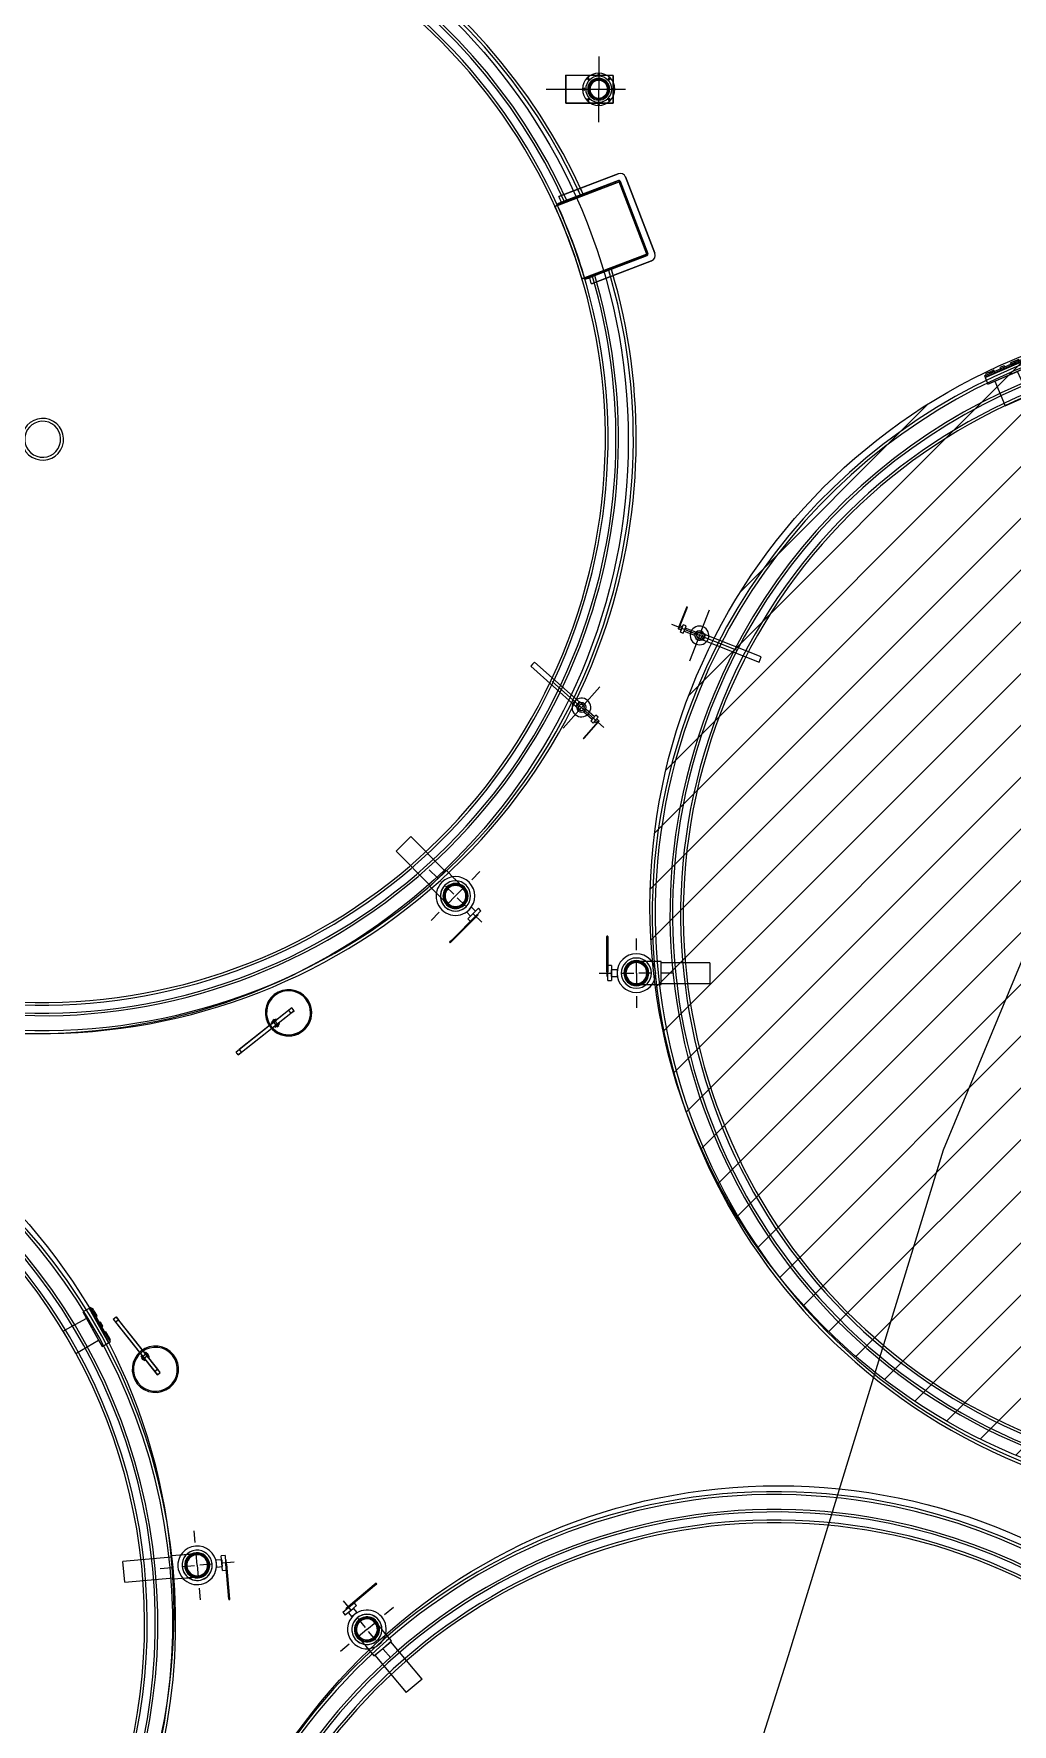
# Model space of a CAD drawing. Header units: metres. Extents: x -207 to 292, y -187 to 169.
# Drawn here: x -50.07 to -41.58, y -57.8 to -43.14 of the extents above; entities that cross this region are included whole.
import ezdxf

# ---------------------------------------------------------------- set-up
doc = ezdxf.new("R2010")
doc.units = ezdxf.units.M
doc.linetypes.add('Dash', pattern=[0.006, 0.003, -0.003])
for name, color, linetype, lineweight in [('C-TOPO-MAJR', 7, 'Continuous', 35), ('EQUIPOS PIS', 7, 'Continuous', 9), ('P-SANR-FIXT', 7, 'Continuous', 9), ('P-SANR-FIXT-HDLN', 7, 'Dash', 9)]:
    doc.layers.add(name, color=color, linetype=linetype, lineweight=lineweight)
doc.layers.add('PR10-ARQ-PL-001-Emplazamiento-C-1_dwg', color=7, linetype='Continuous', lineweight=9, true_color=0x767676)

# ---------------------------------------------------------------- blocks, each defined once
blk = doc.blocks.new('M_Estanque-Terraza - M_Estanque-Terraza-2331352-PLANTA EMPLAZAMIENTO ACTUALIZADO')
at = {"layer": 'P-SANR-FIXT'}
for p, q in [((-4.04, -2.86), (-4.466, -3.222)), ((-4.466, -3.222), (-4.04, -2.86)), ((-4.04, -2.86), (-4.466, -3.222)), ((-4.466, -3.222), (-4.04, -2.86)), ((-4.415, -3.253), (-3.976, -2.879)), ((-4.415, -3.253), (-4.007, -2.906)), ((-4.007, -2.906), (-4.415, -3.253)), ((-4.415, -3.253), (-4.007, -2.906)), ((-4.007, -2.906), (-4.415, -3.253)), ((-3.95, -2.873), (-4.407, -3.262)), ((-4.407, -3.262), (-3.967, -2.887)), ((-4.04, -2.86), (-4.175, -2.975)), ((-4.175, -2.975), (-4.04, -2.86)), ((-3.974, -2.877), (-4.142, -3.021)), ((-4.142, -3.021), (-4.007, -2.906)), ((-4.007, -2.906), (-4.142, -3.021)), ((-4.142, -3.021), (-4.027, -2.922)), ((-4.194, -2.991), (-4.466, -3.222)), ((-4.466, -3.222), (-4.194, -2.991)), ((-4.161, -3.037), (-4.415, -3.253)), ((-4.161, -3.037), (-4.415, -3.253)), ((-4.415, -3.253), (-4.161, -3.037)), ((-4.044, -2.937), (-4.161, -3.037)), ((-4.471, -3.292), (-4.012, -3.832)), ((-4.012, -3.832), (-4.471, -3.292)), ((-4.471, -3.292), (-4.012, -3.832)), ((-4.012, -3.832), (-4.471, -3.292)), ((-4.471, -3.292), (-4.012, -3.832)), ((-4.012, -3.832), (-4.471, -3.292)), ((-3.981, -3.781), (-4.416, -3.27)), ((-4.416, -3.27), (-3.981, -3.781)), ((-3.981, -3.781), (-4.416, -3.27)), ((-4.416, -3.27), (-3.981, -3.781)), ((-4.416, -3.27), (-3.981, -3.781)), ((-3.981, -3.781), (-4.416, -3.27)), ((-4.416, -3.27), (-3.981, -3.781)), ((-3.981, -3.781), (-4.416, -3.27)), ((-3.972, -3.773), (-4.407, -3.262)), ((-4.407, -3.262), (-3.972, -3.773)), ((3.617, -3.281), (3.462, -3.441)), ((3.617, -3.281), (3.462, -3.441)), ((3.462, -3.441), (3.541, -3.362)), ((3.541, -3.362), (3.617, -3.281)), ((3.779, -3.443), (3.617, -3.281)), ((-3.972, -3.773), (-3.519, -3.388)), ((-3.536, -3.402), (-3.972, -3.773)), ((-3.529, -3.412), (-3.964, -3.783)), ((-3.56, -3.439), (-3.964, -3.783)), ((-3.964, -3.783), (-3.56, -3.439)), ((-3.56, -3.439), (-3.964, -3.783)), ((-3.964, -3.783), (-3.56, -3.439)), ((-3.941, -3.837), (-3.521, -3.479)), ((-3.521, -3.479), (-3.941, -3.837)), ((-3.941, -3.837), (-3.521, -3.479)), ((-3.521, -3.479), (-3.941, -3.837)), ((-3.714, -3.57), (-3.597, -3.47)), ((-3.695, -3.554), (-3.527, -3.411)), ((-3.695, -3.554), (-3.56, -3.439)), ((-3.56, -3.439), (-3.695, -3.554)), ((-3.58, -3.455), (-3.695, -3.554)), ((-3.656, -3.594), (-3.521, -3.479)), ((-3.521, -3.479), (-3.656, -3.594)), ((3.462, -3.441), (3.63, -3.597)), ((3.826, -3.397), (3.586, -3.645)), ((3.826, -3.397), (3.586, -3.645)), ((3.779, -3.443), (3.63, -3.597)), ((3.779, -3.443), (3.63, -3.597)), ((3.87, -3.441), (3.631, -3.688)), ((3.87, -3.441), (3.631, -3.688)), ((3.634, -3.691), (3.872, -3.444)), ((3.634, -3.691), (3.872, -3.444)), ((3.882, -3.453), (3.644, -3.699)), ((3.882, -3.453), (3.644, -3.699)), ((3.826, -3.397), (3.779, -3.443)), ((3.839, -3.497), (3.816, -3.521)), ((3.839, -3.497), (3.816, -3.521)), ((3.843, -3.492), (3.82, -3.517)), ((3.843, -3.492), (3.82, -3.517)), ((3.824, -3.529), (3.847, -3.504)), ((3.824, -3.529), (3.847, -3.504)), ((3.87, -3.441), (3.826, -3.397)), ((3.828, -3.525), (3.851, -3.5)), ((3.828, -3.525), (3.851, -3.5)), ((3.857, -3.478), (3.843, -3.492)), ((3.843, -3.492), (3.851, -3.5)), ((3.851, -3.5), (3.843, -3.492)), ((3.851, -3.5), (3.843, -3.492)), ((3.851, -3.5), (3.865, -3.486)), ((3.871, -3.464), (3.857, -3.478)), ((3.865, -3.486), (3.879, -3.471)), ((3.879, -3.471), (3.871, -3.464)), ((3.882, -3.453), (3.872, -3.444)), ((-3.964, -3.783), (-3.714, -3.57)), ((-3.714, -3.57), (-3.964, -3.783)), ((-3.964, -3.783), (-3.714, -3.57)), ((-3.941, -3.837), (-3.675, -3.61)), ((-3.675, -3.61), (-3.941, -3.837)), ((3.63, -3.597), (3.586, -3.645)), ((3.586, -3.645), (3.631, -3.688)), ((3.682, -3.66), (3.668, -3.674)), ((3.705, -3.635), (3.682, -3.66)), ((3.705, -3.635), (3.682, -3.66)), ((3.69, -3.668), (3.682, -3.66)), ((3.682, -3.66), (3.69, -3.668)), ((3.682, -3.66), (3.69, -3.668)), ((3.709, -3.631), (3.686, -3.656)), ((3.709, -3.631), (3.686, -3.656)), ((3.69, -3.668), (3.713, -3.643)), ((3.69, -3.668), (3.713, -3.643)), ((3.694, -3.663), (3.717, -3.639)), ((3.694, -3.663), (3.717, -3.639)), ((3.717, -3.639), (3.709, -3.631)), ((3.717, -3.639), (3.709, -3.631)), ((3.776, -3.562), (3.749, -3.591)), ((3.776, -3.562), (3.749, -3.591)), ((3.776, -3.562), (3.749, -3.591)), ((3.776, -3.562), (3.749, -3.591)), ((3.749, -3.591), (3.757, -3.598)), ((3.749, -3.591), (3.757, -3.598)), ((3.757, -3.598), (3.784, -3.569)), ((3.757, -3.598), (3.784, -3.569)), ((3.757, -3.598), (3.784, -3.569)), ((3.757, -3.598), (3.784, -3.569)), ((3.784, -3.569), (3.776, -3.562)), ((3.784, -3.569), (3.776, -3.562)), ((3.816, -3.521), (3.824, -3.529)), ((3.816, -3.521), (3.824, -3.529)), ((3.634, -3.691), (3.644, -3.699)), ((3.668, -3.674), (3.654, -3.689)), ((3.654, -3.689), (3.662, -3.696)), ((3.662, -3.696), (3.676, -3.682)), ((3.676, -3.682), (3.69, -3.668))]:
    blk.add_line(p, q, dxfattribs=at)
at = {"layer": 'P-SANR-FIXT', "flags": 128}
for points in [[(-3.976, -2.879), (-3.983, -2.885), (-3.991, -2.892), (-3.999, -2.898), (-4.006, -2.905), (-4.014, -2.911), (-4.021, -2.918), (-4.029, -2.924), (-4.037, -2.931), (-4.044, -2.937)], [(-4.027, -2.922), (-4.022, -2.918), (-4.016, -2.913), (-4.011, -2.909), (-4.006, -2.904), (-4.001, -2.9), (-3.995, -2.895), (-3.99, -2.891), (-3.985, -2.886), (-3.979, -2.882), (-3.974, -2.877)], [(-3.967, -2.887), (-3.962, -2.882), (-3.956, -2.878), (-3.95, -2.873)], [(-3.597, -3.47), (-3.59, -3.464), (-3.582, -3.457), (-3.574, -3.451), (-3.567, -3.444), (-3.559, -3.438), (-3.552, -3.431), (-3.544, -3.425), (-3.536, -3.418), (-3.529, -3.412)], [(-3.527, -3.411), (-3.533, -3.415), (-3.538, -3.42), (-3.543, -3.424), (-3.548, -3.429), (-3.554, -3.433), (-3.559, -3.438), (-3.564, -3.442), (-3.569, -3.446), (-3.575, -3.451), (-3.58, -3.455)], [(-3.519, -3.388), (-3.525, -3.392), (-3.53, -3.397), (-3.536, -3.402)]]:
    blk.add_lwpolyline(points, dxfattribs=at)
at = {"layer": 'P-SANR-FIXT'}
for centre, radius, start, end in [((0, 0), 5.152, 0, 180), ((0, 0), 5.152, 0, 180), ((0, 0), 5.127, 360, 180), ((0, 0), 5.127, 360, 180), ((0, 0), 4.998, 360, 180), ((0, 0), 4.976, 360, 180), ((0, 0), 4.906, 0, 180), ((0, 0), 4.883, 0, 180), ((0, 0), 0.181, 360, 180), ((0, 0), 0.181, 0, 180), ((0, 0), 0.156, 0, 180), ((0, 0), 0.156, 0, 180), ((0, 0), 5.152, 180, 216.1202), ((0, 0), 5.152, 180, 216.1202), ((0, 0), 5.127, 180, 216.0991), ((0, 0), 5.127, 180, 216.0991), ((0, 0), 4.998, 180, 215.9878), ((0, 0), 4.976, 180, 215.9675), ((0, 0), 4.906, 180, 0), ((0, 0), 4.883, 180, 0), ((0, 0), 5.152, 223.8638, 0), ((0, 0), 5.152, 223.8638, 0), ((0, 0), 5.127, 223.8805, 0), ((0, 0), 5.127, 223.8805, 0), ((0, 0), 4.998, 223.9693, 0), ((0, 0), 4.976, 223.9856, 360), ((0, 0), 0.181, 180, 360), ((0, 0), 0.181, 180, 0), ((0, 0), 0.156, 180, 0), ((0, 0), 0.156, 180, 0), ((0, 0), 4.95, 215.2893, 215.9444), ((0, 0), 4.95, 215.2893, 215.9444), ((0, 0), 4.95, 215.2893, 215.9444), ((0, 0), 4.95, 215.2893, 215.9444), ((0, 0), 4.95, 215.2893, 215.9444), ((0, 0), 4.95, 215.2893, 215.9444), ((0, 0), 4.908, 215.9062, 224.0344), ((0.035, 0.026), 4.95, 215.9127, 216.052), ((0, 0), 4.884, 216.0253, 223.911), ((0, 0), 5.152, 215.4908, 216.1202), ((0, 0), 5.152, 215.4908, 216.1202), ((0, 0), 5.127, 215.4667, 216.0991), ((0, 0), 5.127, 215.4667, 216.0991), ((-4.433, -3.26), 0.05, 130.4267, 220.4267), ((-4.433, -3.26), 0.05, 130.4267, 220.4267), ((-4.433, -3.26), 0.05, 130.4267, 220.4267), ((-4.433, -3.26), 0.05, 130.4267, 220.4267), ((-4.433, -3.26), 0.05, 130.4267, 220.4267), ((-4.433, -3.26), 0.05, 130.4267, 220.4267), ((-4.407, -3.262), 0.012, 130.4267, 220.4267), ((-4.407, -3.262), 0.012, 130.4267, 220.4267), ((-4.407, -3.262), 0.012, 130.4267, 220.4267), ((-4.407, -3.262), 0.012, 130.4267, 220.4267), ((-4.407, -3.262), 0.012, 130.4267, 220.4267), ((-4.407, -3.262), 0.012, 130.4267, 220.4267), ((-4.407, -3.262), 0.012, 130.4267, 220.4267), ((-4.407, -3.262), 0.012, 130.4267, 220.4267), ((0, 0), 4.95, 224.0039, 224.6583), ((0, 0), 4.95, 224.0039, 224.6583), ((0, 0), 4.95, 224.0039, 224.6583), ((0, 0), 4.95, 224.0039, 224.6583), ((0, 0), 4.95, 224.0039, 224.6583), ((0, 0), 4.95, 224.0039, 224.6583), ((0.035, 0.026), 4.95, 223.8331, 223.9723), ((0, 0), 5.152, 223.8638, 224.4924), ((0, 0), 5.152, 223.8638, 224.4924), ((0, 0), 5.127, 223.8805, 224.5122), ((0, 0), 5.127, 223.8805, 224.5122), ((-3.972, -3.773), 0.012, 220.4267, 310.4267), ((-3.972, -3.773), 0.012, 220.4267, 310.4267), ((-3.972, -3.773), 0.012, 220.4267, 310.4267), ((-3.972, -3.773), 0.012, 220.4267, 310.4267), ((-3.972, -3.773), 0.012, 220.4267, 310.4267), ((-3.972, -3.773), 0.012, 220.4267, 310.4267), ((-3.972, -3.773), 0.012, 220.4267, 310.4267), ((-3.972, -3.773), 0.012, 220.4267, 310.4267), ((-3.974, -3.799), 0.05, 220.4267, 310.4267), ((-3.974, -3.799), 0.05, 220.4267, 310.4267), ((-3.974, -3.799), 0.05, 220.4267, 310.4267), ((-3.974, -3.799), 0.05, 220.4267, 310.4267), ((-3.974, -3.799), 0.05, 220.4267, 310.4267), ((-3.974, -3.799), 0.05, 220.4267, 310.4267)]:
    blk.add_arc(centre, radius, start, end, dxfattribs=at)
for major_axis, ratio, start_param, end_param in [((-2.955, 3.944), 0.99567, 1.554548, 1.55699), ((-2.956, 3.945), 0.995671, 1.693392, 1.695831)]:
    blk.add_ellipse((0.001, 0.001), major_axis=major_axis, ratio=ratio, start_param=start_param, end_param=end_param, dxfattribs=at)
blk = doc.blocks.new('M_Conexión Tubería 01 - M_Conexión Tubería 01-2148525-PLANTA EMPLAZAMIENTO ACTUALIZADO')
at = {"layer": 'P-SANR-FIXT'}
for p, q in [((0, 0.456), (0, -0.234)), ((-0.121, 0.285), (-0.122, -0.125)), ((-0.122, -0.125), (-0.121, 0.285)), ((-0.121, 0.285), (-0.122, -0.125)), ((-0.122, -0.125), (-0.121, 0.285)), ((0.121, 0.284), (-0.121, 0.285)), ((-0.121, 0.285), (0.121, 0.284)), ((0.121, 0.284), (-0.121, 0.285)), ((-0.121, 0.285), (0.121, 0.284)), ((0.12, -0.126), (0.121, 0.284)), ((0.121, 0.284), (0.12, -0.126)), ((0.12, -0.126), (0.121, 0.284)), ((0.121, 0.284), (0.12, -0.126)), ((-0.285, 0), (0, 0)), ((-0.122, -0.125), (0.12, -0.126)), ((0.12, -0.126), (-0.122, -0.125)), ((-0.122, -0.125), (0.12, -0.126)), ((0.12, -0.126), (-0.122, -0.125)), ((0.285, 0), (0, 0))]:
    blk.add_line(p, q, dxfattribs=at)
for centre, radius, start, end in [((0, 0), 0.14, 0, 180), ((0, 0), 0.14, 0, 180), ((0, 0), 0.14, 0, 180), ((0, 0), 0.14, 0, 180), ((0, 0), 0.14, 0, 180), ((0, 0), 0.14, 0, 180), ((0, 0), 0.14, 180, 0), ((0, 0), 0.14, 180, 0), ((0, 0), 0.14, 180, 0), ((0, 0), 0.14, 180, 0), ((0, 0), 0.14, 180, 0), ((0, 0), 0.14, 180, 0), ((-0.127, 0), 0.008, 90, 270), ((-0.127, 0), 0.008, 90, 270), ((-0.127, 0), 0.008, 90, 270), ((-0.127, 0), 0.008, 90, 270), ((-0.127, 0), 0.005, 90, 270), ((-0.127, 0), 0.005, 90, 270), ((-0.127, 0), 0.008, 270, 90), ((-0.127, 0), 0.008, 270, 90), ((-0.127, 0), 0.008, 270, 90), ((-0.127, 0), 0.008, 270, 90), ((-0.127, 0), 0.005, 270, 90), ((-0.127, 0), 0.005, 270, 90), ((0, 0), 0.113, 0, 180), ((0, 0), 0.113, 0, 180), ((0, 0), 0.113, 180, 0), ((0, 0), 0.113, 180, 0), ((-0.09, 0.09), 0.008, 45, 225), ((-0.09, 0.09), 0.008, 45, 225), ((-0.09, 0.09), 0.008, 45, 225), ((-0.09, 0.09), 0.008, 45, 225), ((-0.09, 0.09), 0.008, 225, 45), ((-0.09, 0.09), 0.008, 225, 45), ((-0.09, 0.09), 0.008, 225, 45), ((-0.09, 0.09), 0.008, 225, 45), ((-0.09, 0.09), 0.005, 45, 225), ((-0.09, 0.09), 0.005, 45, 225), ((0, 0), 0.0951, 0, 180), ((0, 0), 0.0951, 0, 180), ((0, 0), 0.0951, 180, 0), ((0, 0), 0.0951, 180, 0), ((-0.09, 0.09), 0.005, 225, 45), ((-0.09, 0.09), 0.005, 225, 45), ((0, 0), 0.0851, 360, 180), ((0, 0), 0.0851, 360, 180), ((0, 0), 0.0851, 0, 180), ((0, 0), 0.0851, 0, 180), ((0, 0), 0.0851, 0, 180), ((0, 0), 0.0851, 0, 180), ((0, 0), 0.0851, 180, 360), ((0, 0), 0.0851, 180, 360), ((0, 0), 0.0851, 180, 360), ((0, 0), 0.0851, 180, 360), ((0, 0), 0.0851, 180, 0), ((0, 0), 0.0851, 180, 360), ((0, 0), 0.0816, 360, 180), ((0, 0), 0.0816, 0, 180), ((0, 0), 0.0816, 180, 360), ((0, 0), 0.0816, 180, 0), ((0, 0), 0.0766, 0, 180), ((0, 0), 0.0766, 360, 180), ((0, 0), 0.0766, 0, 180), ((0, 0), 0.0766, 360, 180), ((0, 0), 0.0766, 0, 180), ((0, 0), 0.0766, 360, 180), ((0, 0), 0.0766, 360, 180), ((0, 0), 0.0766, 0, 180), ((0, 0), 0.0766, 180, 360), ((0, 0), 0.0766, 180, 360), ((0, 0), 0.0766, 180, 360), ((0, 0), 0.0766, 180, 360), ((0, 0), 0.0766, 180, 360), ((0, 0), 0.0766, 180, 360), ((0, 0), 0.0766, 180, 360), ((0, 0), 0.0766, 180, 360), ((0, 0.127), 0.008, 0, 180), ((0, 0.127), 0.008, 0, 180), ((0, 0.127), 0.008, 0, 180), ((0, 0.127), 0.008, 0, 180), ((0, 0.127), 0.008, 180, 360), ((0, 0.127), 0.008, 180, 0), ((0, 0.127), 0.008, 180, 0), ((0, 0.127), 0.008, 180, 0), ((0, 0.127), 0.005, 0, 180), ((0, 0.127), 0.005, 0, 180), ((0, 0.127), 0.005, 0, 180), ((0, 0.127), 0.005, 0, 180), ((0, 0.127), 0.005, 0, 180), ((0, 0.127), 0.005, 0, 180), ((0, 0.127), 0.005, 180, 0), ((0, 0.127), 0.005, 180, 0), ((0, 0.127), 0.005, 180, 0), ((0, 0.127), 0.005, 180, 0), ((0, 0.127), 0.005, 180, 360), ((0, 0.127), 0.005, 180, 0), ((0.09, 0.09), 0.008, 135, 315), ((0.09, 0.09), 0.008, 135, 315), ((0.09, 0.09), 0.008, 135, 315), ((0.09, 0.09), 0.008, 135, 315), ((0.09, 0.09), 0.008, 315, 135), ((0.09, 0.09), 0.008, 315, 135), ((0.09, 0.09), 0.008, 315, 135), ((0.09, 0.09), 0.008, 315, 135), ((0.09, 0.09), 0.005, 135, 315), ((0.09, 0.09), 0.005, 135, 315), ((0.09, 0.09), 0.005, 315, 135), ((0.09, 0.09), 0.005, 315, 135), ((0.127, 0), 0.008, 90, 270), ((0.127, 0), 0.008, 90, 270), ((0.127, 0), 0.008, 90, 270), ((0.127, 0), 0.008, 90, 270), ((0.127, 0), 0.005, 90, 270), ((0.127, 0), 0.005, 90, 270), ((0.127, 0), 0.008, 270, 90), ((0.127, 0), 0.008, 270, 90), ((0.127, 0), 0.008, 270, 90), ((0.127, 0), 0.008, 270, 90), ((0.127, 0), 0.005, 270, 90), ((0.127, 0), 0.005, 270, 90), ((-0.09, -0.09), 0.008, 135, 315), ((-0.09, -0.09), 0.008, 135, 315), ((-0.09, -0.09), 0.008, 135, 315), ((-0.09, -0.09), 0.008, 135, 315), ((-0.09, -0.09), 0.008, 315, 135), ((-0.09, -0.09), 0.008, 315, 135), ((-0.09, -0.09), 0.008, 315, 135), ((-0.09, -0.09), 0.008, 315, 135), ((-0.09, -0.09), 0.005, 135, 315), ((-0.09, -0.09), 0.005, 135, 315), ((-0.09, -0.09), 0.005, 315, 135), ((-0.09, -0.09), 0.005, 315, 135), ((0, -0.127), 0.008, 360, 180), ((0, -0.127), 0.008, 0, 180), ((0, -0.127), 0.008, 360, 180), ((0, -0.127), 0.008, 0, 180), ((0, -0.127), 0.008, 180, 360), ((0, -0.127), 0.008, 180, 360), ((0, -0.127), 0.008, 180, 360), ((0, -0.127), 0.008, 180, 360), ((0, -0.127), 0.005, 360, 180), ((0, -0.127), 0.005, 0, 180), ((0, -0.127), 0.005, 180, 360), ((0, -0.127), 0.005, 180, 360), ((0.09, -0.09), 0.008, 45, 225), ((0.09, -0.09), 0.008, 45, 225), ((0.09, -0.09), 0.008, 45, 225), ((0.09, -0.09), 0.008, 45, 225), ((0.09, -0.09), 0.008, 225, 45), ((0.09, -0.09), 0.008, 225, 45), ((0.09, -0.09), 0.008, 225, 45), ((0.09, -0.09), 0.008, 225, 45), ((0.09, -0.09), 0.005, 45, 225), ((0.09, -0.09), 0.005, 45, 225), ((0.09, -0.09), 0.005, 225, 45), ((0.09, -0.09), 0.005, 225, 45)]:
    blk.add_arc(centre, radius, start, end, dxfattribs=at)
blk = doc.blocks.new('M_Tuberia Alimentación-02 - M_Tuberia Alimentación-02-2155587-PLANTA EMPLAZAMIENTO ACTUALIZADO')
at = {"layer": 'P-SANR-FIXT'}
for p, q in [((-0.19, 0.19), (-0.193, 0.19)), ((-0.193, 0.19), (-0.193, 0.186)), ((-0.193, 0.19), (-0.193, 0.183)), ((-0.193, 0), (-0.193, 0.186)), ((-0.193, 0.183), (-0.193, -0.006)), ((-0.193, 0.183), (-0.19, 0.183)), ((-0.19, 0.183), (-0.19, 0.19)), ((-0.19, 0.186), (-0.19, 0.19)), ((-0.19, 0.186), (-0.19, 0)), ((-0.19, -0.006), (-0.19, 0.183)), ((0, 0), (0, 0.239)), ((-0.193, 0), (-0.193, -0.014)), ((-0.193, 0), (-0.19, 0)), ((-0.165, 0.014), (-0.19, 0.014)), ((-0.19, 0.014), (-0.19, 0)), ((-0.19, -0.014), (-0.19, 0)), ((-0.19, 0), (-0.19, -0.014)), ((-0.138, 0.034), (-0.165, 0.034)), ((-0.165, 0), (-0.165, 0.034)), ((-0.165, 0), (-0.165, 0.014)), ((-0.165, -0.014), (-0.165, 0)), ((-0.165, -0.034), (-0.165, 0)), ((-0.138, 0), (-0.138, 0.034)), ((-0.041, 0.014), (-0.138, 0.014)), ((-0.138, 0), (-0.138, 0.014)), ((-0.138, -0.034), (-0.138, 0)), ((-0.138, -0.014), (-0.138, 0)), ((-0.041, 0), (-0.041, 0.014)), ((-0.041, -0.014), (-0.041, 0)), ((0.047, 0.026), (0.042, 0.026)), ((0.047, 0), (0.047, 0.026)), ((0.566, 0.025), (0.047, 0.025)), ((0.047, 0), (0.047, 0.025)), ((0.047, -0.026), (0.047, 0)), ((0.566, 0), (0.566, 0.025)), ((-0.262, 0), (0.341, 0)), ((-0.193, -0.006), (-0.19, -0.006)), ((-0.193, -0.014), (-0.19, -0.014)), ((-0.19, -0.014), (-0.165, -0.014)), ((-0.165, -0.034), (-0.138, -0.034)), ((-0.138, -0.014), (-0.041, -0.014)), ((0, 0), (0, -0.239)), ((0.042, -0.026), (0.047, -0.026)), ((0.047, -0.025), (0.047, 0)), ((0.047, -0.025), (0.566, -0.025)), ((0.566, -0.025), (0.566, 0))]:
    blk.add_line(p, q, dxfattribs=at)
at = {"layer": 'P-SANR-FIXT', "flags": 128}
for points in [[(0.042, 0.026), (0.04, 0.026), (0.039, 0.026), (0.037, 0.026), (0.035, 0.026), (0.034, 0.026), (0.032, 0.026), (0.03, 0.026), (0.029, 0.026), (0.027, 0.026), (0.026, 0.026), (0.024, 0.026), (0.023, 0.026), (0.021, 0.026), (0.02, 0.026), (0.018, 0.026), (0.017, 0.026), (0.016, 0.026), (0.014, 0.026), (0.013, 0.026), (0.012, 0.026), (0.011, 0.026), (0.01, 0.026), (0.009, 0.026), (0.008, 0.026), (0.007, 0.026), (0.006, 0.026), (0.005, 0.026), (0.004, 0.026), (0.004, 0.026), (0.003, 0.026), (0.002, 0.026), (0.002, 0.026), (0.001, 0.026), (0.001, 0.026), (0.001, 0.026), (0, 0.026), (0, 0.026), (0, 0.026), (0, 0.026)], [(0, -0.026), (0, -0.026), (0, -0.026), (0, -0.026), (0.001, -0.026), (0.001, -0.026), (0.001, -0.026), (0.002, -0.026), (0.002, -0.026), (0.003, -0.026), (0.003, -0.026), (0.004, -0.026), (0.005, -0.026), (0.006, -0.026), (0.006, -0.026), (0.007, -0.026), (0.008, -0.026), (0.009, -0.026), (0.01, -0.026), (0.012, -0.026), (0.013, -0.026), (0.014, -0.026), (0.015, -0.026), (0.017, -0.026), (0.018, -0.026), (0.019, -0.026), (0.021, -0.026), (0.022, -0.026), (0.024, -0.026), (0.025, -0.026), (0.027, -0.026), (0.028, -0.026), (0.03, -0.026), (0.032, -0.026), (0.033, -0.026), (0.035, -0.026), (0.037, -0.026), (0.038, -0.026), (0.04, -0.026), (0.042, -0.026), (0.042, -0.026)]]:
    blk.add_lwpolyline(points, dxfattribs=at)
at = {"layer": 'P-SANR-FIXT'}
for radius, start, end in [(0.0814, 360, 180), (0.0814, 360, 180), (0.0814, 360, 180), (0.0814, 360, 180), (0.0814, 180, 360), (0.0814, 180, 360), (0.0814, 180, 360), (0.0814, 180, 360), (0.0411, 0, 180), (0.0411, 360, 180), (0.0411, 360, 180), (0.0411, 360, 180), (0.0411, 360, 180), (0.0411, 360, 180), (0.0411, 180, 0), (0.0411, 180, 360), (0.0411, 180, 360), (0.0411, 180, 360), (0.0411, 180, 360), (0.0411, 180, 360), (0.0264, 0, 180), (0.0264, 180, 0), (0.025, 0, 180), (0.025, 360, 180), (0.025, 180, 0), (0.025, 180, 360)]:
    blk.add_arc((0, 0), radius, start, end, dxfattribs=at)
blk = doc.blocks.new('M_Tuberia Alimentación-01 - M_Tuberia Alimentación-01-2152466-PLANTA EMPLAZAMIENTO ACTUALIZADO')
at = {"layer": 'P-SANR-FIXT'}
for p, q in [((-0.248, 0.32), (-0.255, 0.32)), ((-0.255, 0.32), (-0.255, 0.296)), ((-0.255, 0.012), (-0.255, 0.317)), ((-0.248, 0.317), (-0.255, 0.317)), ((-0.255, 0.296), (-0.255, -0.02)), ((-0.248, 0.296), (-0.248, 0.32)), ((-0.248, 0.317), (-0.248, 0.012)), ((-0.248, -0.02), (-0.248, 0.296)), ((-0.255, 0.012), (-0.255, -0.025)), ((-0.255, 0.012), (-0.248, 0.012)), ((-0.216, 0.065), (-0.248, 0.065)), ((-0.248, 0), (-0.248, 0.065)), ((-0.248, -0.025), (-0.248, 0.012)), ((-0.248, -0.065), (-0.248, 0)), ((-0.216, 0.065), (-0.216, 0)), ((-0.168, 0.03), (-0.216, 0.03)), ((-0.216, 0), (-0.216, 0.03)), ((-0.216, 0), (-0.216, -0.065)), ((-0.168, 0.03), (-0.168, 0)), ((-0.168, 0), (-0.168, -0.03)), ((0.215, 0.1), (0.106, 0.1)), ((0.215, 0), (0.215, 0.1)), ((0.639, 0.09), (0.215, 0.09)), ((0.215, 0), (0.215, 0.09)), ((0.215, -0.1), (0.215, 0)), ((0.215, -0.09), (0.215, 0)), ((0.639, 0.09), (0.639, 0)), ((0.639, 0), (0.639, -0.09)), ((-0.255, -0.02), (-0.248, -0.02)), ((-0.255, -0.025), (-0.248, -0.025)), ((-0.248, -0.065), (-0.216, -0.065)), ((-0.216, -0.03), (-0.216, 0)), ((-0.216, -0.03), (-0.168, -0.03)), ((0.106, -0.1), (0.215, -0.1)), ((0.215, -0.09), (0.639, -0.09))]:
    blk.add_line(p, q, dxfattribs=at)
at = {"layer": 'P-SANR-FIXT', "flags": 128}
for points in [[(0.106, 0.1), (0.102, 0.1), (0.097, 0.1), (0.093, 0.1), (0.089, 0.1), (0.085, 0.1), (0.081, 0.1), (0.077, 0.1), (0.073, 0.1), (0.069, 0.1), (0.065, 0.1), (0.061, 0.1), (0.057, 0.1), (0.053, 0.1), (0.05, 0.1), (0.046, 0.1), (0.043, 0.1), (0.039, 0.1), (0.036, 0.1), (0.033, 0.1), (0.03, 0.1), (0.027, 0.1), (0.024, 0.1), (0.022, 0.1), (0.019, 0.1), (0.017, 0.1), (0.015, 0.1), (0.012, 0.1), (0.011, 0.1), (0.009, 0.1), (0.007, 0.1), (0.006, 0.1), (0.004, 0.1), (0.003, 0.1), (0.002, 0.1), (0.002, 0.1), (0.001, 0.1), (0, 0.1), (0, 0.1), (0, 0.1)], [(0, -0.1), (0, -0.1), (0, -0.1), (0.001, -0.1), (0.001, -0.1), (0.002, -0.1), (0.003, -0.1), (0.004, -0.1), (0.005, -0.1), (0.007, -0.1), (0.008, -0.1), (0.01, -0.1), (0.012, -0.1), (0.014, -0.1), (0.016, -0.1), (0.018, -0.1), (0.021, -0.1), (0.024, -0.1), (0.026, -0.1), (0.029, -0.1), (0.032, -0.1), (0.035, -0.1), (0.038, -0.1), (0.042, -0.1), (0.045, -0.1), (0.049, -0.1), (0.052, -0.1), (0.056, -0.1), (0.06, -0.1), (0.064, -0.1), (0.068, -0.1), (0.071, -0.1), (0.076, -0.1), (0.08, -0.1), (0.084, -0.1), (0.088, -0.1), (0.092, -0.1), (0.096, -0.1), (0.101, -0.1), (0.105, -0.1), (0.106, -0.1)]]:
    blk.add_lwpolyline(points, dxfattribs=at)
at = {"layer": 'P-SANR-FIXT'}
for radius, start, end in [(0.168, 360, 180), (0.168, 360, 180), (0.168, 360, 180), (0.168, 360, 180), (0.168, 360, 180), (0.168, 360, 180), (0.168, 180, 360), (0.168, 180, 360), (0.168, 180, 360), (0.168, 180, 360), (0.168, 180, 360), (0.168, 180, 360), (0.131, 0, 180), (0.131, 360, 180), (0.131, 360, 180), (0.131, 360, 180), (0.131, 180, 0), (0.131, 180, 360), (0.131, 180, 360), (0.131, 180, 360), (0.109, 360, 180), (0.109, 360, 180), (0.109, 360, 180), (0.109, 360, 180), (0.109, 180, 360), (0.109, 180, 360), (0.109, 180, 360), (0.109, 180, 360), (0.1, 0, 180), (0.1, 180, 0), (0.091, 0, 180), (0.091, 0, 180), (0.091, 0, 180), (0.091, 0, 180), (0.091, 180, 0), (0.091, 180, 0), (0.091, 180, 0), (0.091, 180, 0)]:
    blk.add_arc((0, 0), radius, start, end, dxfattribs=at)
at = {"layer": 'P-SANR-FIXT-HDLN'}
for p, q in [((0, 0), (0, 0.301)), ((-0.322, 0), (0, 0)), ((0.322, 0), (0, 0)), ((0, 0), (0, -0.301))]:
    blk.add_line(p, q, dxfattribs=at)
blk = doc.blocks.new('M_Tuberia Exterior 01 - M_Tuberia Exterior 01-2160598-PLANTA EMPLAZAMIENTO ACTUALIZADO')
at = {"layer": 'P-SANR-FIXT'}
for p, q in [((-0.013, 0.016), (-0.049, 0.016)), ((-0.049, 0.016), (-0.049, -0.016)), ((-0.049, 0.016), (0.534, 0.016)), ((-0.013, -0.016), (-0.013, 0.016)), ((0.569, 0.016), (-0.013, 0.016)), ((0.119, 0.016), (0.119, 0.025)), ((0.119, 0.025), (0.169, 0.025)), ((0.169, 0.025), (0.119, 0.025)), ((0.119, 0.025), (0.119, 0.016)), ((0.169, 0.016), (0.119, 0.016)), ((0.119, 0.016), (0.169, 0.016)), ((0.135, 0.034), (0.135, 0.025)), ((0.153, 0.034), (0.135, 0.034)), ((0.153, 0.034), (0.135, 0.034)), ((0.153, 0.025), (0.135, 0.025)), ((0.153, 0.025), (0.135, 0.025)), ((0.135, 0.016), (0.135, -0.016)), ((0.135, 0.016), (0.153, 0.016)), ((0.135, 0.016), (0.153, 0.016)), ((0.153, 0.025), (0.153, 0.034)), ((0.153, -0.016), (0.153, 0.016)), ((0.169, 0.025), (0.169, 0.016)), ((0.169, 0.016), (0.169, 0.025)), ((0.534, -0.016), (0.534, 0.016)), ((0.534, 0.016), (0.569, 0.016)), ((0.569, 0.016), (0.569, -0.016)), ((-0.049, -0.016), (-0.013, -0.016)), ((-0.049, -0.016), (0.534, -0.016)), ((-0.013, -0.016), (0.569, -0.016)), ((0.119, -0.016), (0.169, -0.016)), ((0.119, -0.025), (0.119, -0.016)), ((0.119, -0.016), (0.119, -0.025)), ((0.169, -0.016), (0.119, -0.016)), ((0.169, -0.025), (0.119, -0.025)), ((0.119, -0.025), (0.169, -0.025)), ((0.153, -0.016), (0.135, -0.016)), ((0.153, -0.016), (0.135, -0.016)), ((0.135, -0.025), (0.135, -0.031)), ((0.135, -0.025), (0.153, -0.025)), ((0.135, -0.025), (0.153, -0.025)), ((0.135, -0.031), (0.153, -0.031)), ((0.135, -0.031), (0.153, -0.031)), ((0.153, -0.031), (0.153, -0.025)), ((0.169, -0.016), (0.169, -0.025)), ((0.169, -0.025), (0.169, -0.016)), ((0.569, -0.016), (0.534, -0.016))]:
    blk.add_line(p, q, dxfattribs=at)
for radius, start, end in [(0.201, 0, 180), (0.201, 360, 180), (0.191, 360, 180), (0.191, 0, 180), (0.201, 180, 0), (0.201, 180, 360), (0.191, 180, 360), (0.191, 180, 0)]:
    blk.add_arc((0, 0), radius, start, end, dxfattribs=at)
blk = doc.blocks.new('YADRAN_LASQUEMAS_ARQ_MO_002_TERRAZAS_rvt-1-PLANTA EMPLAZAMIENTO ACTUALIZADO')
at = {"layer": 'P-SANR-FIXT', "lineweight": 9}
for name, p, rotation in [('M_Estanque-Terraza - M_Estanque-Terraza-2331352-PLANTA EMPLAZAMIENTO ACTUALIZADO', (-49.991, -46.652), 160.5236485371166), ('M_Conexión Tubería 01 - M_Conexión Tubería 01-2148525-PLANTA EMPLAZAMIENTO ACTUALIZADO', (-45.165, -43.616), 90), ('M_Estanque-Terraza - M_Estanque-Terraza-2331352-PLANTA EMPLAZAMIENTO ACTUALIZADO', (-39.547, -50.774), 157.5555813606293), ('M_Tuberia Alimentación-02 - M_Tuberia Alimentación-02-2155587-PLANTA EMPLAZAMIENTO ACTUALIZADO', (-44.29, -48.353), 338.4099999999991), ('M_Tuberia Alimentación-02 - M_Tuberia Alimentación-02-2155587-PLANTA EMPLAZAMIENTO ACTUALIZADO', (-45.315, -48.978), 138.4099999999984), ('M_Tuberia Alimentación-01 - M_Tuberia Alimentación-01-2152466-PLANTA EMPLAZAMIENTO ACTUALIZADO', (-46.408, -50.613), 135), ('M_Estanque-Terraza - M_Estanque-Terraza-2331352-PLANTA EMPLAZAMIENTO ACTUALIZADO', (-53.989, -56.919), 73.44705275205663), ('M_Tuberia Exterior 01 - M_Tuberia Exterior 01-2160598-PLANTA EMPLAZAMIENTO ACTUALIZADO', (-47.857, -51.626), 218.4099999999981), ('M_Tuberia Exterior 01 - M_Tuberia Exterior 01-2160598-PLANTA EMPLAZAMIENTO ACTUALIZADO', (-49.013, -54.718), 128.4099999999982), ('M_Estanque-Terraza - M_Estanque-Terraza-2331352-PLANTA EMPLAZAMIENTO ACTUALIZADO', (-43.631, -60.932), 80.65932383355273), ('M_Tuberia Alimentación-01 - M_Tuberia Alimentación-01-2152466-PLANTA EMPLAZAMIENTO ACTUALIZADO', (-48.65, -56.418), 184.9999999999987), ('M_Tuberia Alimentación-01 - M_Tuberia Alimentación-01-2152466-PLANTA EMPLAZAMIENTO ACTUALIZADO', (-47.177, -56.974), 309.9999999999993)]:
    blk.add_blockref(name, p, dxfattribs=dict(at, rotation=rotation))
blk.add_blockref('M_Tuberia Alimentación-01 - M_Tuberia Alimentación-01-2152466-PLANTA EMPLAZAMIENTO ACTUALIZADO', (-44.838, -51.282), dxfattribs=at)
blk = doc.blocks.new('PR10-ARQ-PL-001-Emplazamiento-C-1_dwg-674643-PLANTA EMPLAZAMIENTO ACTUALIZADO')
at = {"lineweight": 9, "true_color": 0x0000ff}
h = blk.add_hatch(dxfattribs=at)
h.set_pattern_fill('FP_4', color=5, style=0, pattern_type=2)
h.set_pattern_definition([(45, (0, 0), (-0.2245064, 0.2245064), [])])
h.paths.add_polyline_path([(-39.573, -55.855), (-39.291, -55.846), (-39.069, -55.83), (-38.818, -55.799), (-38.569, -55.756), (-38.323, -55.7), (-38.079, -55.633), (-37.839, -55.554), (-37.604, -55.463), (-37.373, -55.361), (-37.147, -55.247), (-36.927, -55.122), (-36.714, -54.987), (-36.507, -54.842), (-36.308, -54.686), (-36.117, -54.521), (-35.934, -54.347), (-35.76, -54.164), (-35.595, -53.973), (-35.439, -53.774), (-35.294, -53.567), (-35.159, -53.354), (-35.034, -53.134), (-34.92, -52.908), (-34.818, -52.677), (-34.727, -52.442), (-34.648, -52.202), (-34.581, -51.958), (-34.525, -51.712), (-34.482, -51.463), (-34.451, -51.212), (-34.432, -50.96), (-34.429, -50.614), (-34.432, -50.455), (-34.451, -50.203), (-34.482, -49.952), (-34.525, -49.703), (-34.581, -49.457), (-34.648, -49.213), (-34.727, -48.974), (-34.818, -48.738), (-34.92, -48.507), (-35.034, -48.281), (-35.159, -48.061), (-35.302, -47.836), (-35.439, -47.641), (-35.595, -47.442), (-35.793, -47.216), (-35.934, -47.068), (-36.117, -46.894), (-36.308, -46.729), (-36.507, -46.573), (-36.714, -46.428), (-36.927, -46.293), (-37.147, -46.168), (-37.373, -46.055), (-37.604, -45.952), (-37.839, -45.861), (-38.079, -45.782), (-38.323, -45.715), (-38.569, -45.659), (-38.818, -45.616), (-39.069, -45.585), (-39.321, -45.567), (-39.573, -45.56), (-39.826, -45.567), (-40.078, -45.585), (-40.329, -45.616), (-40.578, -45.659), (-40.824, -45.715), (-41.068, -45.782), (-41.307, -45.861), (-41.543, -45.952), (-41.774, -46.055), (-42, -46.168), (-42.22, -46.293), (-42.433, -46.428), (-42.64, -46.573), (-42.839, -46.729), (-43.03, -46.894), (-43.213, -47.068), (-43.387, -47.251), (-43.552, -47.442), (-43.708, -47.641), (-43.853, -47.848), (-43.988, -48.061), (-44.113, -48.281), (-44.226, -48.507), (-44.329, -48.738), (-44.42, -48.974), (-44.538, -49.353), (-44.566, -49.457), (-44.622, -49.703), (-44.665, -49.952), (-44.696, -50.203), (-44.718, -50.614), (-44.721, -50.708), (-44.714, -50.96), (-44.696, -51.212), (-44.665, -51.463), (-44.622, -51.712), (-44.566, -51.958), (-44.499, -52.202), (-44.42, -52.442), (-44.329, -52.677), (-44.226, -52.908), (-44.113, -53.134), (-43.964, -53.392), (-43.853, -53.567), (-43.708, -53.774), (-43.552, -53.973), (-43.387, -54.164), (-43.213, -54.347), (-43.03, -54.521), (-42.789, -54.725), (-42.64, -54.842), (-42.433, -54.987), (-42.22, -55.122), (-42, -55.247), (-41.774, -55.361), (-41.543, -55.463), (-41.307, -55.554), (-41.068, -55.633), (-40.824, -55.7), (-40.578, -55.756), (-40.329, -55.799), (-40.078, -55.83), (-39.826, -55.849)])
at = {"layer": 'C-TOPO-MAJR', "color": 1, "lineweight": 9, "true_color": 0xff0000, "flags": 128}
blk.add_lwpolyline([(-29.944, -80.155), (-45.425, -80.016), (-46.807, -80.382), (-46.816, -80.379), (-47.065, -80.271), (-47.325, -80.158), (-47.699, -79.996), (-49.702, -78.431), (-50.049, -78.482), (-50.027, -78.428), (-49.967, -78.231), (-49.956, -78.118), (-49.847, -77.84), (-49.021, -74.589), (-43.518, -57.201), (-42.173, -52.815), (-40.869, -49.677), (-39.578, -46.82), (-33.023, -25.185)], dxfattribs=at)
at = {"layer": 'EQUIPOS PIS'}
for centre in [(-50.055, -46.662), (-39.573, -50.708), (-54.001, -56.831), (-43.604, -60.875)]:
    blk.add_circle(centre, 5.147, dxfattribs=at)

msp = doc.modelspace()

# ---------------------------------------------------------------- linework, layer by layer
at = {"layer": 'C-TOPO-MAJR', "color": 1, "lineweight": 9, "true_color": 0xff0000, "flags": 128}
msp.add_lwpolyline([(-49.967, -78.231), (-49.956, -78.118), (-49.847, -77.84), (-49.021, -74.589), (-43.518, -57.201), (-42.173, -52.815), (-40.869, -49.677), (-39.578, -46.82), (-33.023, -25.185)], dxfattribs=at)

# ---------------------------------------------------------------- block references
at = {"lineweight": 5}
msp.add_blockref('YADRAN_LASQUEMAS_ARQ_MO_002_TERRAZAS_rvt-1-PLANTA EMPLAZAMIENTO ACTUALIZADO', (0, 0), dxfattribs=at)
at = {"layer": 'PR10-ARQ-PL-001-Emplazamiento-C-1_dwg', "color": 7}
msp.add_blockref('PR10-ARQ-PL-001-Emplazamiento-C-1_dwg-674643-PLANTA EMPLAZAMIENTO ACTUALIZADO', (0, 0), dxfattribs=at)

doc.saveas('drawing.dxf')
